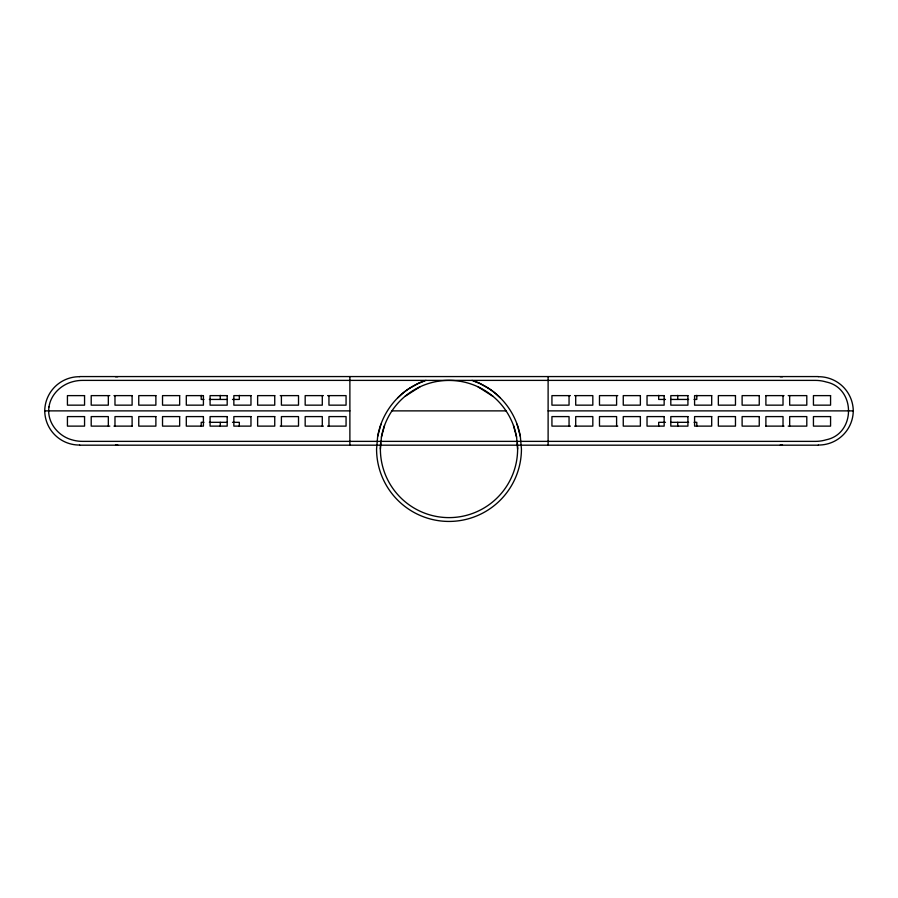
<?xml version="1.0" encoding="UTF-8"?>
<svg xmlns="http://www.w3.org/2000/svg" width="898" height="898" viewBox="0 0 898 898"><rect width="100%" height="100%" fill="white"/><g stroke="black" fill="none" stroke-linecap="round" stroke-linejoin="round"><path stroke-width="1.35" d="M380.382 449L381.426 437.079L384.512 425.529M380.932 424.226L377.665 436.417L376.565 449A72.435 72.435 0 0 0 449 521.435A72.435 72.435 0 0 0 521.435 449L520.335 436.417L517.068 424.226M397.78 397.78L400.138 395.625A54.06 54.06 0 0 1 410.06 388.003L418.389 383.356L425.989 380.382M404.897 396.433L419.995 386.814M79.675 376.565L818.325 376.565M109.803 395.625L91.203 395.625L91.203 405.155L108.332 405.155L108.332 395.625M113.99 395.625L132.141 395.625M280.232 395.625L298.518 395.625L298.518 405.155L281.4 405.155L281.4 395.625M323.415 395.625L305.174 395.625L305.174 405.155L322.292 405.155L322.292 395.625M327.59 395.625L346.067 395.625L346.067 405.155L328.949 405.155L328.949 395.625M570.41 395.625L551.933 395.625L551.933 405.155L569.051 405.155L569.051 395.625M574.585 395.625L592.826 395.625L592.826 405.155L575.708 405.155L575.708 395.625M617.768 395.625L599.482 395.625L599.482 405.155L616.6 405.155L616.6 395.625M765.859 395.625L784.01 395.625M788.197 395.625L806.797 395.625L806.797 405.155L789.668 405.155L789.668 395.625M203.925 399.442L201.208 399.442L201.208 395.356M209.369 399.442L227.071 399.442M232.515 399.442L239.328 399.442L239.328 395.356M665.485 399.442L658.672 399.442L658.672 395.356M670.929 399.442L688.631 399.442M694.075 399.442L696.792 399.442L696.792 395.356M44.9 410.88L349.883 410.88M391.764 410.88L506.236 410.88M548.117 410.88L853.1 410.88M203.925 422.318L201.208 422.318L201.208 426.404M209.369 422.318L227.071 422.318M232.515 422.318L239.328 422.318L239.328 426.404M665.485 422.318L658.672 422.318L658.672 426.404M670.929 422.318L688.631 422.318M694.075 422.318L696.792 422.318L696.792 426.404M109.803 426.123L91.203 426.123L91.203 416.593L108.332 416.593L108.332 426.123M113.99 426.123L132.141 426.123M280.232 426.123L298.518 426.123L298.518 416.593L281.4 416.593L281.4 426.123M323.415 426.123L305.174 426.123L305.174 416.593L322.292 416.593L322.292 426.123M327.59 426.123L346.067 426.123L346.067 416.593L328.949 416.593L328.949 426.123M570.41 426.123L551.933 426.123L551.933 416.593L569.051 416.593L569.051 426.123M574.585 426.123L592.826 426.123L592.826 416.593L575.708 416.593L575.708 426.123M617.768 426.123L599.482 426.123L599.482 416.593L616.6 416.593L616.6 426.123M765.859 426.123L784.01 426.123M788.197 426.123L806.797 426.123L806.797 416.593L789.668 416.593L789.668 426.123M79.675 445.184L818.325 445.184M472.011 380.382L479.611 383.356L487.94 388.003A54.06 54.06 0 0 1 497.862 395.625L500.22 397.78M478.005 386.814L493.103 396.433M513.488 425.529L516.575 437.079L517.618 449M783.022 395.625L783.022 405.155L765.893 405.155L765.893 395.625M783.022 426.123L783.022 416.593L765.893 416.593L765.893 426.123M677.732 395.356L677.732 399.442M677.732 422.318L677.732 426.404M548.117 376.565L548.117 445.184M349.883 376.565L349.883 445.184M220.268 395.356L220.268 399.442M220.268 422.318L220.268 426.404M132.107 395.625L132.107 405.155L114.978 405.155L114.978 395.625M132.107 426.123L132.107 416.593L114.978 416.593L114.978 426.123M117.795 445.038A34.584 34.584 0 0 1 115.539 444.993M115.539 376.767A34.584 34.584 0 0 1 117.795 376.711M782.461 444.993A34.584 34.584 0 0 1 780.205 445.038M780.205 376.711A34.584 34.584 0 0 1 782.461 376.767M79.675 445.038A34.584 34.584 0 0 1 44.732 410.88A34.584 34.584 0 0 1 79.675 376.711M517.36 443.017A68.618 68.618 0 0 1 449 517.618A68.618 68.618 0 0 1 380.64 443.017M381.426 437.079A68.618 68.618 0 0 1 516.575 437.079M377.665 436.417A72.435 72.435 0 0 1 424.226 380.932M473.774 380.932A72.435 72.435 0 0 1 520.335 436.417M818.325 445.038A34.584 34.584 0 0 0 853.268 410.88A34.584 34.584 0 0 0 818.325 376.711M48.997 406.895C46.595 421.734 57.753 435.889 71.728 439.762A37.379 37.379 0 0 0 82.627 441.367L815.373 441.378A37.379 37.379 0 0 0 826.272 439.762C855.929 433.644 855.929 388.116 826.272 381.998A37.379 37.379 0 0 0 815.373 380.382L82.627 380.382A37.379 37.379 0 0 0 71.728 381.998C60.391 385.309 50.681 394.963 48.997 406.895M84.558 395.625L67.429 395.625L67.429 405.155L84.558 405.155L84.558 395.625M155.882 395.625L138.752 395.625L138.752 405.155L155.882 405.155L155.882 395.625M179.656 395.625L162.527 395.625L162.527 405.155L179.656 405.155L179.656 395.625M203.419 395.625L186.301 395.625L186.301 405.155L203.419 405.155L203.419 395.625M227.194 395.625L210.076 395.625L210.076 405.155L227.194 405.155L227.194 395.625M250.969 395.625L233.85 395.625L233.85 405.155L250.969 405.155L250.969 395.625M274.743 395.625L257.625 395.625L257.625 405.155L274.743 405.155L274.743 395.625M640.375 395.625L623.257 395.625L623.257 405.155L640.375 405.155L640.375 395.625M664.15 395.625L647.031 395.625L647.031 405.155L664.15 405.155L664.15 395.625M687.924 395.625L670.806 395.625L670.806 405.155L687.924 405.155L687.924 395.625M711.699 395.625L694.581 395.625L694.581 405.155L711.699 405.155L711.699 395.625M735.473 395.625L718.344 395.625L718.344 405.155L735.473 405.155L735.473 395.625M759.248 395.625L742.118 395.625L742.118 405.155L759.248 405.155L759.248 395.625M830.571 395.625L813.442 395.625L813.442 405.155L830.571 405.155L830.571 395.625M84.558 416.593L67.429 416.593L67.429 426.123L84.558 426.123L84.558 416.593M155.882 416.593L138.752 416.593L138.752 426.123L155.882 426.123L155.882 416.593M179.656 416.593L162.527 416.593L162.527 426.123L179.656 426.123L179.656 416.593M203.419 416.593L186.301 416.593L186.301 426.123L203.419 426.123L203.419 416.593M227.194 416.593L210.076 416.593L210.076 426.123L227.194 426.123L227.194 416.593M250.969 416.593L233.85 416.593L233.85 426.123L250.969 426.123L250.969 416.593M274.743 416.593L257.625 416.593L257.625 426.123L274.743 426.123L274.743 416.593M640.375 416.593L623.257 416.593L623.257 426.123L640.375 426.123L640.375 416.593M664.15 416.593L647.031 416.593L647.031 426.123L664.15 426.123L664.15 416.593M687.924 416.593L670.806 416.593L670.806 426.123L687.924 426.123L687.924 416.593M711.699 416.593L694.581 416.593L694.581 426.123L711.699 426.123L711.699 416.593M735.473 416.593L718.344 416.593L718.344 426.123L735.473 426.123L735.473 416.593M759.248 416.593L742.118 416.593L742.118 426.123L759.248 426.123L759.248 416.593M830.571 416.593L813.442 416.593L813.442 426.123L830.571 426.123L830.571 416.593"/></g></svg>
